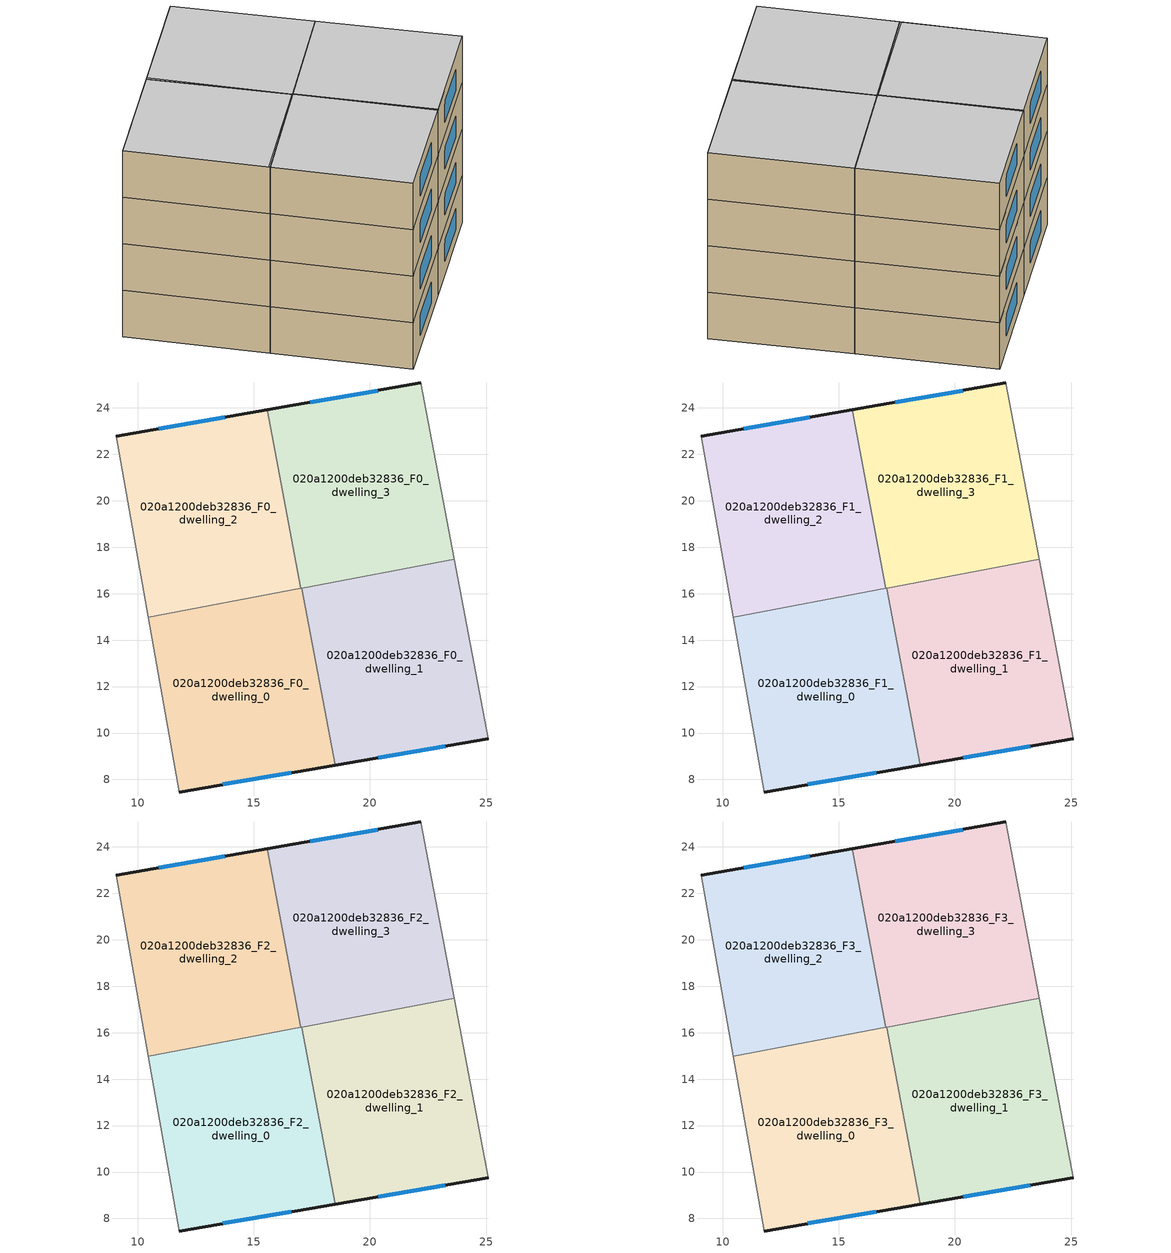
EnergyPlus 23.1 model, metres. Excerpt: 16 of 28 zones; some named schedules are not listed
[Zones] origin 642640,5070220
020a1200deb32836_F0_dwelling_0
 floor ground (EU_floor_Construction): 17.06,16.24 18.5,8.62 11.78,7.46 10.45,14.99 z0
 wall outside (EU_wall_Construction): 11.78,7.46 18.5,8.62 z0:3
 wall adiabatic (EU_wall_Construction): 10.45,14.99 11.78,7.46 z0:3
 wall to 020a1200deb32836_F0_dwelling_1 (EU_wall_Construction): 18.5,8.62 17.06,16.24 z0:3
 wall to 020a1200deb32836_F0_dwelling_2 (EU_wall_Construction): 17.02,16.24 10.45,14.99 z0:3
 wall to 020a1200deb32836_F0_dwelling_3 (EU_wall_Construction): 17.06,16.24 17.02,16.24 z0:3
 window (EU_Window_Construction): 13.66,7.79 16.62,8.3 z0.84:2.16
020a1200deb32836_F0_dwelling_1
 floor ground (EU_floor_Construction): 23.63,17.48 25.09,9.76 18.5,8.62 17.06,16.24 z0
 wall outside (EU_wall_Construction): 18.5,8.62 25.09,9.76 z0:3
 wall adiabatic (EU_wall_Construction): 25.09,9.76 23.63,17.48 z0:3
 wall to 020a1200deb32836_F0_dwelling_3 (EU_wall_Construction): 23.63,17.48 17.06,16.24 z0:3
 window (EU_Window_Construction): 20.35,8.94 23.24,9.44 z0.84:2.16
020a1200deb32836_F0_dwelling_2
 floor ground (EU_floor_Construction): 15.57,23.91 17.03,16.24 10.45,14.99 9.08,22.77 z0
 wall outside (EU_wall_Construction): 15.57,23.91 9.08,22.77 z0:3
 wall adiabatic (EU_wall_Construction): 9.08,22.77 10.45,14.99 z0:3
 wall to 020a1200deb32836_F0_dwelling_3 (EU_wall_Construction): 17.03,16.24 15.57,23.91 z0:3
 window (EU_Window_Construction): 13.76,23.59 10.9,23.09 z0.84:2.16
020a1200deb32836_F0_dwelling_3
 floor ground (EU_floor_Construction): 22.19,25.07 23.63,17.48 17.03,16.24 15.57,23.91 z0
 wall outside (EU_wall_Construction): 22.19,25.07 15.57,23.91 z0:3
 wall adiabatic (EU_wall_Construction): 23.63,17.48 22.19,25.07 z0:3
 window (EU_Window_Construction): 20.34,24.74 17.43,24.24 z0.84:2.16
020a1200deb32836_F1_dwelling_0
 floor to 020a1200deb32836_F0_dwelling_0 (EU_floor_Construction): 17.06,16.24 18.5,8.62 11.78,7.46 10.45,14.99 z3
 wall outside (EU_wall_Construction): 11.78,7.46 18.5,8.62 z3:6
 wall adiabatic (EU_wall_Construction): 10.45,14.99 11.78,7.46 z3:6
 wall to 020a1200deb32836_F1_dwelling_1 (EU_wall_Construction): 18.5,8.62 17.06,16.24 z3:6
 wall to 020a1200deb32836_F1_dwelling_2 (EU_wall_Construction): 17.02,16.24 10.45,14.99 z3:6
 wall to 020a1200deb32836_F1_dwelling_3 (EU_wall_Construction): 17.06,16.24 17.02,16.24 z3:6
 window (EU_Window_Construction): 13.66,7.79 16.62,8.3 z3.84:5.16
020a1200deb32836_F1_dwelling_1
 floor to 020a1200deb32836_F0_dwelling_1 (EU_floor_Construction): 23.63,17.48 25.09,9.76 18.5,8.62 17.06,16.24 z3
 wall outside (EU_wall_Construction): 18.5,8.62 25.09,9.76 z3:6
 wall adiabatic (EU_wall_Construction): 25.09,9.76 23.63,17.48 z3:6
 wall to 020a1200deb32836_F1_dwelling_3 (EU_wall_Construction): 23.63,17.48 17.06,16.24 z3:6
 window (EU_Window_Construction): 20.35,8.94 23.24,9.44 z3.84:5.16
020a1200deb32836_F1_dwelling_2
 floor to 020a1200deb32836_F0_dwelling_2 (EU_floor_Construction): 15.57,23.91 17.03,16.24 10.45,14.99 9.08,22.77 z3
 wall outside (EU_wall_Construction): 15.57,23.91 9.08,22.77 z3:6
 wall adiabatic (EU_wall_Construction): 9.08,22.77 10.45,14.99 z3:6
 wall to 020a1200deb32836_F1_dwelling_3 (EU_wall_Construction): 17.03,16.24 15.57,23.91 z3:6
 window (EU_Window_Construction): 13.76,23.59 10.9,23.09 z3.84:5.16
020a1200deb32836_F1_dwelling_3
 floor to 020a1200deb32836_F0_dwelling_3 (EU_floor_Construction): 22.19,25.07 23.63,17.48 17.03,16.24 15.57,23.91 z3
 wall outside (EU_wall_Construction): 22.19,25.07 15.57,23.91 z3:6
 wall adiabatic (EU_wall_Construction): 23.63,17.48 22.19,25.07 z3:6
 window (EU_Window_Construction): 20.34,24.74 17.43,24.24 z3.84:5.16
020a1200deb32836_F2_dwelling_0
 floor to 020a1200deb32836_F1_dwelling_0 (EU_floor_Construction): 17.06,16.24 18.5,8.62 11.78,7.46 10.45,14.99 z6
 wall outside (EU_wall_Construction): 11.78,7.46 18.5,8.62 z6:9
 wall adiabatic (EU_wall_Construction): 10.45,14.99 11.78,7.46 z6:9
 wall to 020a1200deb32836_F2_dwelling_1 (EU_wall_Construction): 18.5,8.62 17.06,16.24 z6:9
 wall to 020a1200deb32836_F2_dwelling_2 (EU_wall_Construction): 17.02,16.24 10.45,14.99 z6:9
 wall to 020a1200deb32836_F2_dwelling_3 (EU_wall_Construction): 17.06,16.24 17.02,16.24 z6:9
 window (EU_Window_Construction): 13.66,7.79 16.62,8.3 z6.84:8.16
020a1200deb32836_F2_dwelling_1
 floor to 020a1200deb32836_F1_dwelling_1 (EU_floor_Construction): 23.63,17.48 25.09,9.76 18.5,8.62 17.06,16.24 z6
 wall outside (EU_wall_Construction): 18.5,8.62 25.09,9.76 z6:9
 wall adiabatic (EU_wall_Construction): 25.09,9.76 23.63,17.48 z6:9
 wall to 020a1200deb32836_F2_dwelling_3 (EU_wall_Construction): 23.63,17.48 17.06,16.24 z6:9
 window (EU_Window_Construction): 20.35,8.94 23.24,9.44 z6.84:8.16
020a1200deb32836_F2_dwelling_2
 floor to 020a1200deb32836_F1_dwelling_2 (EU_floor_Construction): 15.57,23.91 17.03,16.24 10.45,14.99 9.08,22.77 z6
 wall outside (EU_wall_Construction): 15.57,23.91 9.08,22.77 z6:9
 wall adiabatic (EU_wall_Construction): 9.08,22.77 10.45,14.99 z6:9
 wall to 020a1200deb32836_F2_dwelling_3 (EU_wall_Construction): 17.03,16.24 15.57,23.91 z6:9
 window (EU_Window_Construction): 13.76,23.59 10.9,23.09 z6.84:8.16
020a1200deb32836_F2_dwelling_3
 floor to 020a1200deb32836_F1_dwelling_3 (EU_floor_Construction): 22.19,25.07 23.63,17.48 17.03,16.24 15.57,23.91 z6
 wall outside (EU_wall_Construction): 22.19,25.07 15.57,23.91 z6:9
 wall adiabatic (EU_wall_Construction): 23.63,17.48 22.19,25.07 z6:9
 window (EU_Window_Construction): 20.34,24.74 17.43,24.24 z6.84:8.16
020a1200deb32836_F3_dwelling_0
 floor to 020a1200deb32836_F2_dwelling_0 (EU_floor_Construction): 17.06,16.24 18.5,8.62 11.78,7.46 10.45,14.99 z9
 wall outside (EU_wall_Construction): 11.78,7.46 18.5,8.62 z9:12
 wall adiabatic (EU_wall_Construction): 10.45,14.99 11.78,7.46 z9:12
 wall to 020a1200deb32836_F3_dwelling_1 (EU_wall_Construction): 18.5,8.62 17.06,16.24 z9:12
 wall to 020a1200deb32836_F3_dwelling_2 (EU_wall_Construction): 17.02,16.24 10.45,14.99 z9:12
 wall to 020a1200deb32836_F3_dwelling_3 (EU_wall_Construction): 17.06,16.24 17.02,16.24 z9:12
 window (EU_Window_Construction): 13.66,7.79 16.62,8.3 z9.84:11.16
 ceiling to 020a1200deb32836_F4_dwelling_1 (EU_floor_Construction): 18.39,8.6 17.04,16.24 10.45,14.99 11.78,7.46 z12
 ceiling to 020a1200deb32836_F4_dwelling_0 (EU_floor_Construction): 18.5,8.62 17.06,16.24 17.04,16.24 18.39,8.6 z12
020a1200deb32836_F3_dwelling_1
 floor to 020a1200deb32836_F2_dwelling_1 (EU_floor_Construction): 23.63,17.48 25.09,9.76 18.5,8.62 17.06,16.24 z9
 wall outside (EU_wall_Construction): 18.5,8.62 25.09,9.76 z9:12
 wall adiabatic (EU_wall_Construction): 25.09,9.76 23.63,17.48 z9:12
 wall to 020a1200deb32836_F3_dwelling_3 (EU_wall_Construction): 23.63,17.48 17.06,16.24 z9:12
 window (EU_Window_Construction): 20.35,8.94 23.24,9.44 z9.84:11.16
 ceiling to 020a1200deb32836_F4_dwelling_0 (EU_floor_Construction): 25.09,9.76 23.63,17.48 17.06,16.24 18.5,8.62 z12
020a1200deb32836_F3_dwelling_2
 floor to 020a1200deb32836_F2_dwelling_2 (EU_floor_Construction): 15.57,23.91 17.03,16.24 10.45,14.99 9.08,22.77 z9
 wall outside (EU_wall_Construction): 15.57,23.91 9.08,22.77 z9:12
 wall adiabatic (EU_wall_Construction): 9.08,22.77 10.45,14.99 z9:12
 wall to 020a1200deb32836_F3_dwelling_3 (EU_wall_Construction): 17.03,16.24 15.57,23.91 z9:12
 window (EU_Window_Construction): 13.76,23.59 10.9,23.09 z9.84:11.16
 ceiling to 020a1200deb32836_F4_dwelling_2 (EU_floor_Construction): 17.02,16.27 15.57,23.91 9.08,22.77 10.43,15.11 z12
 ceiling to 020a1200deb32836_F4_dwelling_1 (EU_floor_Construction): 17.02,16.24 17.02,16.27 10.43,15.11 10.45,14.99 z12
020a1200deb32836_F3_dwelling_3
 floor to 020a1200deb32836_F2_dwelling_3 (EU_floor_Construction): 22.19,25.07 23.63,17.48 17.03,16.24 15.57,23.91 z9
 wall outside (EU_wall_Construction): 22.19,25.07 15.57,23.91 z9:12
 wall adiabatic (EU_wall_Construction): 23.63,17.48 22.19,25.07 z9:12
 window (EU_Window_Construction): 20.34,24.74 17.43,24.24 z9.84:11.16
 ceiling to 020a1200deb32836_F4_dwelling_0 (EU_floor_Construction): 23.63,17.48 22.19,25.07 15.69,23.93 17.04,16.24 z12
 ceiling to 020a1200deb32836_F4_dwelling_2 (EU_floor_Construction): 17.04,16.27 15.69,23.93 15.57,23.91 17.02,16.27 z12
[Building]
EU S2 Campaign: North Axis=0; Terrain=City; Solar Distribution=FullExterior
[Site:Location]
Lyon-Bron: Latitude=45.75; Longitude=5; Time Zone=1; Elevation=198
[SizingPeriod:WeatherFileDays]
AnnualSizingPeriod: Begin Month=1; Begin Day of Month=1; End Month=12; End Day of Month=31; Day of Week for Start Day=Monday; Use Weather File Daylight Saving Period=No; Use Weather File Rain and Snow Indicators=No
[MATERIAL]
EU_InternalMass_Material: Roughness=MediumRough; Thickness=0.1; Conductivity=1; Density=1800; Specific Heat=900; Thermal Absorptance=0.9; Solar Absorptance=0.7; Visible Absorptance=0.7
[MATERIAL:NOMASS] Roughness=MediumRough; Thermal Absorptance=0.9; Solar Absorptance=0.7; Visible Absorptance=0.7
Name | Thermal Resistance
EU_wall_NoMass | 0.776494
EU_floor_NoMass | 0.421597
[WINDOWMATERIAL:SIMPLEGLAZINGSYSTEM]
EU_Window_SimpleGlazing: UFactor=4.24961; Solar Heat Gain Coefficient=0.83; Visible Transmittance=0.83
[CONSTRUCTION]
EU_wall_Construction: EU_wall_NoMass
EU_floor_Construction: EU_floor_NoMass
EU_Window_Construction: EU_Window_SimpleGlazing
EU_InternalMass_Construction: EU_InternalMass_Material
[ZONE] Type=1; Multiplier=1; Ceiling Height=autocalculate; Floor Area=autocalculate; Part of Total Floor Area=Yes
Name | Volume
020a1200deb32836_F0_dwelling_0; 020a1200deb32836_F1_dwelling_0; 020a1200deb32836_F2_dwelling_0; 020a1200deb32836_F3_dwelling_0 | 156.535
020a1200deb32836_F0_dwelling_1; 020a1200deb32836_F1_dwelling_1; 020a1200deb32836_F2_dwelling_1; 020a1200deb32836_F3_dwelling_1 | 156.521
020a1200deb32836_F0_dwelling_2; 020a1200deb32836_F1_dwelling_2; 020a1200deb32836_F2_dwelling_2; 020a1200deb32836_F3_dwelling_2 | 156.51
020a1200deb32836_F0_dwelling_3; 020a1200deb32836_F1_dwelling_3; 020a1200deb32836_F2_dwelling_3; 020a1200deb32836_F3_dwelling_3 | 156.528
[INTERNALMASS] Construction=EU_InternalMass_Construction
Name | Zone or ZoneList | Surface Area
020a1200deb32836_F0_dwelling_0_EU_InternalMass | 020a1200deb32836_F0_dwelling_0 | 52.178
020a1200deb32836_F0_dwelling_1_EU_InternalMass | 020a1200deb32836_F0_dwelling_1 | 52.1741
020a1200deb32836_F0_dwelling_2_EU_InternalMass | 020a1200deb32836_F0_dwelling_2 | 52.1714
020a1200deb32836_F0_dwelling_3_EU_InternalMass | 020a1200deb32836_F0_dwelling_3 | 52.1755
020a1200deb32836_F1_dwelling_0_EU_InternalMass | 020a1200deb32836_F1_dwelling_0 | 52.178
020a1200deb32836_F1_dwelling_1_EU_InternalMass | 020a1200deb32836_F1_dwelling_1 | 52.1741
020a1200deb32836_F1_dwelling_2_EU_InternalMass | 020a1200deb32836_F1_dwelling_2 | 52.1714
020a1200deb32836_F1_dwelling_3_EU_InternalMass | 020a1200deb32836_F1_dwelling_3 | 52.1755
020a1200deb32836_F2_dwelling_0_EU_InternalMass | 020a1200deb32836_F2_dwelling_0 | 52.178
020a1200deb32836_F2_dwelling_1_EU_InternalMass | 020a1200deb32836_F2_dwelling_1 | 52.1741
020a1200deb32836_F2_dwelling_2_EU_InternalMass | 020a1200deb32836_F2_dwelling_2 | 52.1714
020a1200deb32836_F2_dwelling_3_EU_InternalMass | 020a1200deb32836_F2_dwelling_3 | 52.1755
020a1200deb32836_F3_dwelling_0_EU_InternalMass | 020a1200deb32836_F3_dwelling_0 | 52.178
020a1200deb32836_F3_dwelling_1_EU_InternalMass | 020a1200deb32836_F3_dwelling_1 | 52.1741
020a1200deb32836_F3_dwelling_2_EU_InternalMass | 020a1200deb32836_F3_dwelling_2 | 52.1714
020a1200deb32836_F3_dwelling_3_EU_InternalMass | 020a1200deb32836_F3_dwelling_3 | 52.1755
[OTHEREQUIPMENT] Fuel Type=Electricity; Design Level Calculation Method=Watts/Area; Power per Zone Floor Area=1; Fraction Latent=0; Fraction Radiant=0; Fraction Lost=0; Carbon Dioxide Generation Rate=0; EndUse Subcategory=EU_Step8_InternalGains
Name | Zone or ZoneList or Space or SpaceList | Schedule
EU_Step8_InternalGain_020a1200deb32836_F0_dwelling_0_f000 | 020a1200deb32836_F0_dwelling_0 | EU_Step8_GainSchedule_020a1200deb32836_F0_dwelling_0_f000
EU_Step8_InternalGain_020a1200deb32836_F0_dwelling_1_f000 | 020a1200deb32836_F0_dwelling_1 | EU_Step8_GainSchedule_020a1200deb32836_F0_dwelling_1_f000
EU_Step8_InternalGain_020a1200deb32836_F0_dwelling_2_f000 | 020a1200deb32836_F0_dwelling_2 | EU_Step8_GainSchedule_020a1200deb32836_F0_dwelling_2_f000
EU_Step8_InternalGain_020a1200deb32836_F0_dwelling_3_f000 | 020a1200deb32836_F0_dwelling_3 | EU_Step8_GainSchedule_020a1200deb32836_F0_dwelling_3_f000
EU_Step8_InternalGain_020a1200deb32836_F1_dwelling_0_f000 | 020a1200deb32836_F1_dwelling_0 | EU_Step8_GainSchedule_020a1200deb32836_F1_dwelling_0_f000
EU_Step8_InternalGain_020a1200deb32836_F1_dwelling_1_f000 | 020a1200deb32836_F1_dwelling_1 | EU_Step8_GainSchedule_020a1200deb32836_F1_dwelling_1_f000
EU_Step8_InternalGain_020a1200deb32836_F1_dwelling_2_f000 | 020a1200deb32836_F1_dwelling_2 | EU_Step8_GainSchedule_020a1200deb32836_F1_dwelling_2_f000
EU_Step8_InternalGain_020a1200deb32836_F1_dwelling_3_f000 | 020a1200deb32836_F1_dwelling_3 | EU_Step8_GainSchedule_020a1200deb32836_F1_dwelling_3_f000
EU_Step8_InternalGain_020a1200deb32836_F2_dwelling_0_f000 | 020a1200deb32836_F2_dwelling_0 | EU_Step8_GainSchedule_020a1200deb32836_F2_dwelling_0_f000
EU_Step8_InternalGain_020a1200deb32836_F2_dwelling_1_f000 | 020a1200deb32836_F2_dwelling_1 | EU_Step8_GainSchedule_020a1200deb32836_F2_dwelling_1_f000
EU_Step8_InternalGain_020a1200deb32836_F2_dwelling_2_f000 | 020a1200deb32836_F2_dwelling_2 | EU_Step8_GainSchedule_020a1200deb32836_F2_dwelling_2_f000
EU_Step8_InternalGain_020a1200deb32836_F2_dwelling_3_f000 | 020a1200deb32836_F2_dwelling_3 | EU_Step8_GainSchedule_020a1200deb32836_F2_dwelling_3_f000
EU_Step8_InternalGain_020a1200deb32836_F3_dwelling_0_f000 | 020a1200deb32836_F3_dwelling_0 | EU_Step8_GainSchedule_020a1200deb32836_F3_dwelling_0_f000
EU_Step8_InternalGain_020a1200deb32836_F3_dwelling_1_f000 | 020a1200deb32836_F3_dwelling_1 | EU_Step8_GainSchedule_020a1200deb32836_F3_dwelling_1_f000
EU_Step8_InternalGain_020a1200deb32836_F3_dwelling_2_f000 | 020a1200deb32836_F3_dwelling_2 | EU_Step8_GainSchedule_020a1200deb32836_F3_dwelling_2_f000
EU_Step8_InternalGain_020a1200deb32836_F3_dwelling_3_f000 | 020a1200deb32836_F3_dwelling_3 | EU_Step8_GainSchedule_020a1200deb32836_F3_dwelling_3_f000
[ZONEVENTILATION:DESIGNFLOWRATE] Schedule=EU_AlwaysOn; Design Flow Rate Calculation Method=AirChanges/Hour; Air Changes per Hour=0.693814; Ventilation Type=Natural; Fan Pressure Rise=0; Fan Total Efficiency=1; Constant Term Coefficient=1; Temperature Term Coefficient=0; Velocity Term Coefficient=0; Velocity Squared Term Coefficient=0; Minimum Indoor Temperature=-100; Maximum Indoor Temperature=100; Delta Temperature=-100; Minimum Outdoor Temperature=-100; Maximum Outdoor Temperature=100; Maximum Wind Speed=40
Name | Zone or ZoneList or Space or SpaceList
EU_ConstantAir_020a1200deb32836_F0_dwelling_0 | 020a1200deb32836_F0_dwelling_0
EU_ConstantAir_020a1200deb32836_F0_dwelling_1 | 020a1200deb32836_F0_dwelling_1
EU_ConstantAir_020a1200deb32836_F0_dwelling_2 | 020a1200deb32836_F0_dwelling_2
EU_ConstantAir_020a1200deb32836_F0_dwelling_3 | 020a1200deb32836_F0_dwelling_3
EU_ConstantAir_020a1200deb32836_F1_dwelling_0 | 020a1200deb32836_F1_dwelling_0
EU_ConstantAir_020a1200deb32836_F1_dwelling_1 | 020a1200deb32836_F1_dwelling_1
EU_ConstantAir_020a1200deb32836_F1_dwelling_2 | 020a1200deb32836_F1_dwelling_2
EU_ConstantAir_020a1200deb32836_F1_dwelling_3 | 020a1200deb32836_F1_dwelling_3
EU_ConstantAir_020a1200deb32836_F2_dwelling_0 | 020a1200deb32836_F2_dwelling_0
EU_ConstantAir_020a1200deb32836_F2_dwelling_1 | 020a1200deb32836_F2_dwelling_1
EU_ConstantAir_020a1200deb32836_F2_dwelling_2 | 020a1200deb32836_F2_dwelling_2
EU_ConstantAir_020a1200deb32836_F2_dwelling_3 | 020a1200deb32836_F2_dwelling_3
EU_ConstantAir_020a1200deb32836_F3_dwelling_0 | 020a1200deb32836_F3_dwelling_0
EU_ConstantAir_020a1200deb32836_F3_dwelling_1 | 020a1200deb32836_F3_dwelling_1
EU_ConstantAir_020a1200deb32836_F3_dwelling_2 | 020a1200deb32836_F3_dwelling_2
EU_ConstantAir_020a1200deb32836_F3_dwelling_3 | 020a1200deb32836_F3_dwelling_3
[HVACTEMPLATE:THERMOSTAT] Constant Heating Setpoint=20; Constant Cooling Setpoint=50
EU_HeatOnly_020a1200deb32836_F0_dwelling_0; EU_HeatOnly_020a1200deb32836_F0_dwelling_1; EU_HeatOnly_020a1200deb32836_F0_dwelling_2; EU_HeatOnly_020a1200deb32836_F0_dwelling_3; EU_HeatOnly_020a1200deb32836_F1_dwelling_0; EU_HeatOnly_020a1200deb32836_F1_dwelling_1; EU_HeatOnly_020a1200deb32836_F1_dwelling_2; EU_HeatOnly_020a1200deb32836_F1_dwelling_3; EU_HeatOnly_020a1200deb32836_F2_dwelling_0; EU_HeatOnly_020a1200deb32836_F2_dwelling_1; EU_HeatOnly_020a1200deb32836_F2_dwelling_2; EU_HeatOnly_020a1200deb32836_F2_dwelling_3; EU_HeatOnly_020a1200deb32836_F3_dwelling_0; EU_HeatOnly_020a1200deb32836_F3_dwelling_1; EU_HeatOnly_020a1200deb32836_F3_dwelling_2; EU_HeatOnly_020a1200deb32836_F3_dwelling_3; EU_HeatOnly_020a1200deb32836_F4_dwelling_0; EU_HeatOnly_020a1200deb32836_F4_dwelling_1; EU_HeatOnly_020a1200deb32836_F4_dwelling_2; EU_HeatOnly_020a1200deb32836_F5_dwelling_0; EU_HeatOnly_020a1200deb32836_F5_dwelling_1; EU_HeatOnly_020a1200deb32836_F5_dwelling_2; EU_HeatOnly_020a1200deb32836_F6_dwelling_0; EU_HeatOnly_020a1200deb32836_F6_dwelling_1; EU_HeatOnly_020a1200deb32836_F6_dwelling_2; EU_HeatOnly_020a1200deb32836_F7_dwelling_0; EU_HeatOnly_020a1200deb32836_F7_dwelling_1; EU_HeatOnly_020a1200deb32836_F7_dwelling_2
[HVACTEMPLATE:ZONE:IDEALLOADSAIRSYSTEM] System Availability Schedule=EU_AlwaysOn; Maximum Heating Supply Air Temperature=50; Minimum Cooling Supply Air Temperature=13; Maximum Heating Supply Air Humidity Ratio=0.0156; Minimum Cooling Supply Air Humidity Ratio=0.0077; Heating Limit=NoLimit; Cooling Limit=NoLimit; Heating Availability Schedule=EU_AlwaysOn; Cooling Availability Schedule=EU_CoolingOff; Dehumidification Control Type=ConstantSensibleHeatRatio; Cooling Sensible Heat Ratio=0.7; Dehumidification Setpoint=60; Humidification Control Type=None; Humidification Setpoint=30; Outdoor Air Method=None; Outdoor Air Flow Rate per Person=0.00944; Outdoor Air Flow Rate per Zone Floor Area=0; Outdoor Air Flow Rate per Zone=0; Demand Controlled Ventilation Type=None; Outdoor Air Economizer Type=NoEconomizer; Heat Recovery Type=None; Sensible Heat Recovery Effectiveness=0.7; Latent Heat Recovery Effectiveness=0.65
Name | Template Thermostat
020a1200deb32836_F0_dwelling_0 | EU_HeatOnly_020a1200deb32836_F0_dwelling_0
020a1200deb32836_F0_dwelling_1 | EU_HeatOnly_020a1200deb32836_F0_dwelling_1
020a1200deb32836_F0_dwelling_2 | EU_HeatOnly_020a1200deb32836_F0_dwelling_2
020a1200deb32836_F0_dwelling_3 | EU_HeatOnly_020a1200deb32836_F0_dwelling_3
